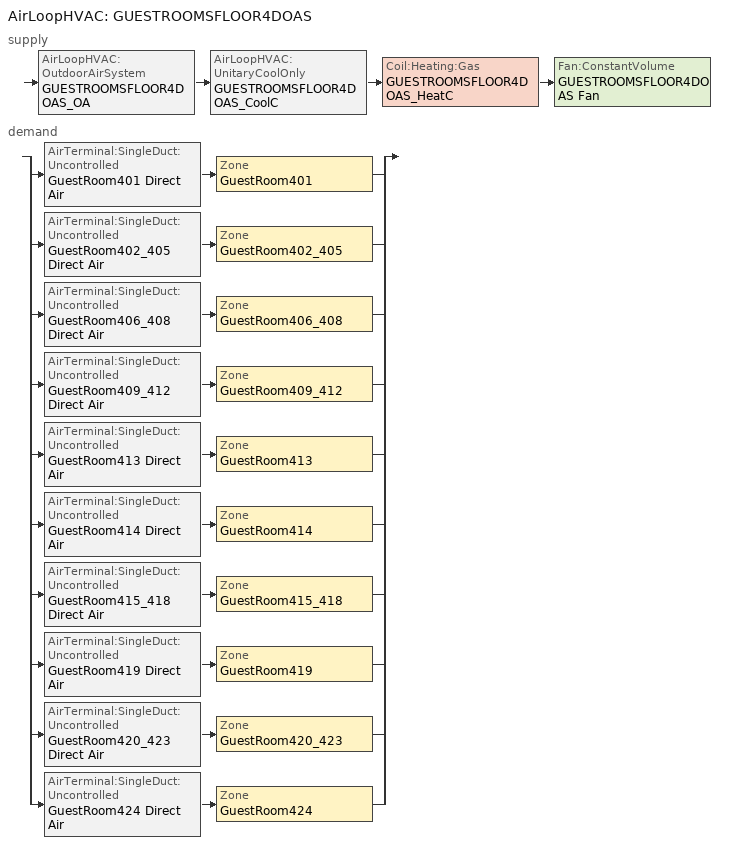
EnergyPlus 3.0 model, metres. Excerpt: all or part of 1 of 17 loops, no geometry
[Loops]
AirLoopHVAC 'GUESTROOMSFLOOR4DOAS'
 supply: AirLoopHVAC:OutdoorAirSystem 'GUESTROOMSFLOOR4DOAS_OA' > AirLoopHVAC:UnitaryCoolOnly 'GUESTROOMSFLOOR4DOAS_CoolC' > Coil:Heating:Gas 'GUESTROOMSFLOOR4DOAS_HeatC' > Fan:ConstantVolume 'GUESTROOMSFLOOR4DOAS Fan'
 demand: split
  | AirTerminal:SingleDuct:Uncontrolled 'GuestRoom401 Direct Air' > Zone 'GuestRoom401'
  | AirTerminal:SingleDuct:Uncontrolled 'GuestRoom402_405 Direct Air' > Zone 'GuestRoom402_405'
  | AirTerminal:SingleDuct:Uncontrolled 'GuestRoom406_408 Direct Air' > Zone 'GuestRoom406_408'
  | AirTerminal:SingleDuct:Uncontrolled 'GuestRoom409_412 Direct Air' > Zone 'GuestRoom409_412'
  | AirTerminal:SingleDuct:Uncontrolled 'GuestRoom413 Direct Air' > Zone 'GuestRoom413'
  | AirTerminal:SingleDuct:Uncontrolled 'GuestRoom414 Direct Air' > Zone 'GuestRoom414'
  | AirTerminal:SingleDuct:Uncontrolled 'GuestRoom415_418 Direct Air' > Zone 'GuestRoom415_418'
  | AirTerminal:SingleDuct:Uncontrolled 'GuestRoom419 Direct Air' > Zone 'GuestRoom419'
  | AirTerminal:SingleDuct:Uncontrolled 'GuestRoom420_423 Direct Air' > Zone 'GuestRoom420_423'
  | AirTerminal:SingleDuct:Uncontrolled 'GuestRoom424 Direct Air' > Zone 'GuestRoom424'
[ComponentCost:LineItem]
Name | Line Item Type | Item | Cost per Each | Quantity | Cost per Unit of Output Capacity
Infiltration:GuestRoom401 | General | GuestRoom401 | 1 | 0.0105
People:GuestRoom401 | General | GuestRoom401 | 1 | 1.5
LIGHTING EQUIP:GuestRoom401 | Lights | GuestRoom401 |  |  | 1
ElectricEquipment:GuestRoom401:PlugMisc | General | GuestRoom401 | 1 | 0.4663
People:GuestRoom402_405 | General | GuestRoom402_405 | 1 | 6
LIGHTING EQUIP:GuestRoom402_405 | Lights | GuestRoom402_405 |  |  | 1
ElectricEquipment:GuestRoom402_405:PlugMisc | General | GuestRoom402_405 | 1 | 1.8654
People:GuestRoom406_408 | General | GuestRoom406_408 | 1 | 4.5
LIGHTING EQUIP:GuestRoom406_408 | Lights | GuestRoom406_408 |  |  | 1
ElectricEquipment:GuestRoom406_408:PlugMisc | General | GuestRoom406_408 | 1 | 1.5066
Infiltration:GuestRoom409_412 | General | GuestRoom409_412 | 1 | 0.0276
People:GuestRoom409_412 | General | GuestRoom409_412 | 1 | 6
LIGHTING EQUIP:GuestRoom409_412 | Lights | GuestRoom409_412 |  |  | 1
ElectricEquipment:GuestRoom409_412:PlugMisc | General | GuestRoom409_412 | 1 | 1.8654
People:GuestRoom413 | General | GuestRoom413 | 1 | 1.5
LIGHTING EQUIP:GuestRoom413 | Lights | GuestRoom413 |  |  | 1
ElectricEquipment:GuestRoom413:PlugMisc | General | GuestRoom413 | 1 | 0.4663
People:GuestRoom414 | General | GuestRoom414 | 1 | 1.5
LIGHTING EQUIP:GuestRoom414 | Lights | GuestRoom414 |  |  | 1
ElectricEquipment:GuestRoom414:PlugMisc | General | GuestRoom414 | 1 | 0.4663
Infiltration:GuestRoom415_418 | General | GuestRoom415_418 | 1 | 0.0276
People:GuestRoom415_418 | General | GuestRoom415_418 | 1 | 6
LIGHTING EQUIP:GuestRoom415_418 | Lights | GuestRoom415_418 |  |  | 1
ElectricEquipment:GuestRoom415_418:PlugMisc | General | GuestRoom415_418 | 1 | 1.8652
Infiltration:GuestRoom419 | General | GuestRoom419 | 1 | 0.0069
People:GuestRoom419 | General | GuestRoom419 | 1 | 1.5
LIGHTING EQUIP:GuestRoom419 | Lights | GuestRoom419 |  |  | 1
ElectricEquipment:GuestRoom419:PlugMisc | General | GuestRoom419 | 1 | 0.4663
Infiltration:GuestRoom420_423 | General | GuestRoom420_423 | 1 | 0.0276
People:GuestRoom420_423 | General | GuestRoom420_423 | 1 | 6
LIGHTING EQUIP:GuestRoom420_423 | Lights | GuestRoom420_423 |  |  | 1
ElectricEquipment:GuestRoom420_423:PlugMisc | General | GuestRoom420_423 | 1 | 1.8652
Infiltration:GuestRoom424 | General | GuestRoom424 | 1 | 0.0069
People:GuestRoom424 | General | GuestRoom424 | 1 | 1.5
LIGHTING EQUIP:GuestRoom424 | Lights | GuestRoom424 |  |  | 1
ElectricEquipment:GuestRoom424:PlugMisc | General | GuestRoom424 | 1 | 0.4663
[Sizing:Zone] Zone Cooling Design Supply Air Temperature {C}=14; Zone Heating Design Supply Air Temperature {C}=40; Zone Cooling Design Supply Air Humidity Ratio {kg-H20/kg-air}=0.0085; Zone Heating Design Supply Air Humidity Ratio {kg-H20/kg-air}=0.008; Outdoor Air Method=Flow/Zone; Outside Air Flow per Zone Floor Area=0; Zone Sizing Factor=0; Cooling Design Air Flow Method {Flow/Zone | DesignDay}=DesignDay; Cooling Design Air Flow Rate=0; Cooling Minimum Air Flow=0; Cooling Minimum Air Flow Fraction=0; Heating Design Air Flow Method {Flow/Zone | DesignDay}=DesignDay; Heating Design Air Flow Rate=0
Name | Outside Air Flow per Zone {m3/s}
GuestRoom401; GuestRoom413; GuestRoom414; GuestRoom419; GuestRoom424 | 0.01415
GuestRoom402_405; GuestRoom409_412; GuestRoom415_418; GuestRoom420_423 | 0.0566
GuestRoom406_408 | 0.04245
[ZoneControl:Thermostat] Control Type Schedule=Dual Zone Control Type Sched
Name | Zone | Control 1
GuestRoom401 Thermostat | GuestRoom401 | GuestRoom401 DualSPSched
GuestRoom402_405 Thermostat | GuestRoom402_405 | GuestRoom402_405 DualSPSched
GuestRoom406_408 Thermostat | GuestRoom406_408 | GuestRoom406_408 DualSPSched
GuestRoom409_412 Thermostat | GuestRoom409_412 | GuestRoom409_412 DualSPSched
GuestRoom413 Thermostat | GuestRoom413 | GuestRoom413 DualSPSched
GuestRoom414 Thermostat | GuestRoom414 | GuestRoom414 DualSPSched
GuestRoom415_418 Thermostat | GuestRoom415_418 | GuestRoom415_418 DualSPSched
GuestRoom419 Thermostat | GuestRoom419 | GuestRoom419 DualSPSched
GuestRoom420_423 Thermostat | GuestRoom420_423 | GuestRoom420_423 DualSPSched
GuestRoom424 Thermostat | GuestRoom424 | GuestRoom424 DualSPSched
[ThermostatSetpoint:DualSetpoint] Heating Setpoint Temperature Schedule=HtgSetP_Sch; Cooling Setpoint Temperature Schedule=ClgSetP_Sch
GuestRoom401 DualSPSched; GuestRoom402_405 DualSPSched; GuestRoom406_408 DualSPSched; GuestRoom409_412 DualSPSched; GuestRoom413 DualSPSched; GuestRoom414 DualSPSched; GuestRoom415_418 DualSPSched; GuestRoom419 DualSPSched; GuestRoom420_423 DualSPSched; GuestRoom424 DualSPSched
[Zone equipment]
GuestRoom401: GuestRoom401 Direct Air, GuestRoom401 PTAC
GuestRoom402_405: GuestRoom402_405 Direct Air, GuestRoom402_405 PTAC
GuestRoom406_408: GuestRoom406_408 Direct Air, GuestRoom406_408 PTAC
GuestRoom409_412: GuestRoom409_412 Direct Air, GuestRoom409_412 PTAC
GuestRoom413: GuestRoom413 Direct Air, GuestRoom413 PTAC
GuestRoom414: GuestRoom414 Direct Air, GuestRoom414 PTAC
GuestRoom415_418: GuestRoom415_418 Direct Air, GuestRoom415_418 PTAC
GuestRoom419: GuestRoom419 Direct Air, GuestRoom419 PTAC
GuestRoom420_423: GuestRoom420_423 Direct Air, GuestRoom420_423 PTAC
GuestRoom424: GuestRoom424 Direct Air, GuestRoom424 PTAC
[Coil:Heating:Electric] Availability Schedule=ALWAYS_ON; Efficiency=1; Nominal Capacity {W}=AUTOSIZE
GuestRoom401 PTAC heat coil; GuestRoom402_405 PTAC heat coil; GuestRoom406_408 PTAC heat coil; GuestRoom409_412 PTAC heat coil; GuestRoom413 PTAC heat coil; GuestRoom414 PTAC heat coil; GuestRoom415_418 PTAC heat coil; GuestRoom419 PTAC heat coil; GuestRoom420_423 PTAC heat coil; GuestRoom424 PTAC heat coil
[Fan:ConstantVolume]
GUESTROOMSFLOOR4DOAS Fan: Availablility Schedule=HVACOperationSchd; Fan Efficiency=0.51; Pressure Rise {Pa}=320; Maximum Flow Rate {m3/s}=AUTOSIZE; Motor Efficiency=0.85; Motor In Airstream Fraction=1
[AirTerminal:SingleDuct:Uncontrolled] Availability Schedule=ALWAYS_ON
Name | Maximum Air Flow Rate {m3/s}
GuestRoom401 Direct Air; GuestRoom413 Direct Air; GuestRoom414 Direct Air; GuestRoom419 Direct Air; GuestRoom424 Direct Air | 0.01415
GuestRoom402_405 Direct Air; GuestRoom409_412 Direct Air; GuestRoom415_418 Direct Air; GuestRoom420_423 Direct Air | 0.0566
GuestRoom406_408 Direct Air | 0.04245
[ZoneHVAC:PackagedTerminalAirConditioner] Availability Schedule=ALWAYS_ON; Supply Air Flow Rate During Cooling Operation=AUTOSIZE; Supply Air Flow Rate During Heating Operation=AUTOSIZE; Supply Air Flow Rate When No Cooling or Heating is Needed=AUTOSIZE; Outdoor Air Flow Rate During Cooling Operation=0; Outdoor Air Flow Rate During Heating Operation=0; Outdoor Air Flow Rate When No Cooling or Heating is Needed=0; Fan Placement=DrawThrough; Supply Air Fan Operating Mode Schedule=ALWAYS_OFF
Name | Supply Air Fan | Heating Coil | Cooling Coil
GuestRoom401 PTAC | GuestRoom401 PTACFan | GuestRoom401 PTAC heat coil | GuestRoom401 PTAC DXCoil
GuestRoom402_405 PTAC | GuestRoom402_405 PTACFan | GuestRoom402_405 PTAC heat coil | GuestRoom402_405 PTAC DXCoil
GuestRoom406_408 PTAC | GuestRoom406_408 PTACFan | GuestRoom406_408 PTAC heat coil | GuestRoom406_408 PTAC DXCoil
GuestRoom409_412 PTAC | GuestRoom409_412 PTACFan | GuestRoom409_412 PTAC heat coil | GuestRoom409_412 PTAC DXCoil
GuestRoom413 PTAC | GuestRoom413 PTACFan | GuestRoom413 PTAC heat coil | GuestRoom413 PTAC DXCoil
GuestRoom414 PTAC | GuestRoom414 PTACFan | GuestRoom414 PTAC heat coil | GuestRoom414 PTAC DXCoil
GuestRoom415_418 PTAC | GuestRoom415_418 PTACFan | GuestRoom415_418 PTAC heat coil | GuestRoom415_418 PTAC DXCoil
GuestRoom419 PTAC | GuestRoom419 PTACFan | GuestRoom419 PTAC heat coil | GuestRoom419 PTAC DXCoil
GuestRoom420_423 PTAC | GuestRoom420_423 PTACFan | GuestRoom420_423 PTAC heat coil | GuestRoom420_423 PTAC DXCoil
GuestRoom424 PTAC | GuestRoom424 PTACFan | GuestRoom424 PTAC heat coil | GuestRoom424 PTAC DXCoil
[Fan:OnOff] Availablility Schedule=ALWAYS_ON; Fan Efficiency=0.51; Pressure Rise {Pa}=296; Maximum Flow Rate {m3/s}=AUTOSIZE; Motor Efficiency=0.85; Motor In Airstream Fraction=1
GuestRoom401 PTACFan; GuestRoom402_405 PTACFan; GuestRoom406_408 PTACFan; GuestRoom409_412 PTACFan; GuestRoom413 PTACFan; GuestRoom414 PTACFan; GuestRoom415_418 PTACFan; GuestRoom419 PTACFan; GuestRoom420_423 PTACFan; GuestRoom424 PTACFan
[Coil:Cooling:DX:SingleSpeed] Availablility Schedule=ALWAYS_ON; Rated Total Cooling Capacity {W}=AUTOSIZE; Rated Sensible Heat Ratio=AUTOSIZE; Rated Air Flow Rate {m3/s}=AUTOSIZE
Name | Rated COP | Total Cooling Capacity Function of Temperature Curve | Total Cooling Capacity Function of Flow Fraction Curve | Energy Input Ratio Function of Temperature Curve | Energy Input Ratio Function of Flow Fraction Curve | Part Load Fraction Correlation Curve | Supply Air Fan Operating Mode | Total Cooling Capacity Function of Flow Fraction Curve Name)
GuestRoom401 PTAC DXCoil | 3.1 | GuestRoom401 PTACHPACCoolCapFT | GuestRoom401 PTACHPACCoolCapFFF | GuestRoom401 PTACHPACEIRFT | GuestRoom401 PTACHPACEIRFFF | GuestRoom401 PTACHPACPLFFPLR | CyclingFanAndCompressor
GuestRoom402_405 PTAC DXCoil | 3.1 | GuestRoom402_405 PTACHPACCoolCapFT | GuestRoom402_405 PTACHPACCoolCapFFF | GuestRoom402_405 PTACHPACEIRFT | GuestRoom402_405 PTACHPACEIRFFF | GuestRoom402_405 PTACHPACPLFFPLR | CyclingFanAndCompressor
GuestRoom406_408 PTAC DXCoil | 3.1 | GuestRoom406_408 PTACHPACCoolCapFT | GuestRoom406_408 PTACHPACCoolCapFFF | GuestRoom406_408 PTACHPACEIRFT | GuestRoom406_408 PTACHPACEIRFFF | GuestRoom406_408 PTACHPACPLFFPLR | CyclingFanAndCompressor
GuestRoom409_412 PTAC DXCoil | 3.1 | GuestRoom409_412 PTACHPACCoolCapFT | GuestRoom409_412 PTACHPACCoolCapFFF | GuestRoom409_412 PTACHPACEIRFT | GuestRoom409_412 PTACHPACEIRFFF | GuestRoom409_412 PTACHPACPLFFPLR | CyclingFanAndCompressor
GuestRoom413 PTAC DXCoil | 3.1 | GuestRoom413 PTACHPACCoolCapFT | GuestRoom413 PTACHPACCoolCapFFF | GuestRoom413 PTACHPACEIRFT | GuestRoom413 PTACHPACEIRFFF | GuestRoom413 PTACHPACPLFFPLR | CyclingFanAndCompressor
GuestRoom414 PTAC DXCoil | 3.1 | GuestRoom414 PTACHPACCoolCapFT | GuestRoom414 PTACHPACCoolCapFFF | GuestRoom414 PTACHPACEIRFT | GuestRoom414 PTACHPACEIRFFF | GuestRoom414 PTACHPACPLFFPLR | CyclingFanAndCompressor
GuestRoom415_418 PTAC DXCoil | 3.1 | GuestRoom415_418 PTACHPACCoolCapFT | GuestRoom415_418 PTACHPACCoolCapFFF | GuestRoom415_418 PTACHPACEIRFT | GuestRoom415_418 PTACHPACEIRFFF | GuestRoom415_418 PTACHPACPLFFPLR | CyclingFanAndCompressor
GuestRoom419 PTAC DXCoil | 3.1 | GuestRoom419 PTACHPACCoolCapFT | GuestRoom419 PTACHPACCoolCapFFF | GuestRoom419 PTACHPACEIRFT | GuestRoom419 PTACHPACEIRFFF | GuestRoom419 PTACHPACPLFFPLR | CyclingFanAndCompressor
GuestRoom420_423 PTAC DXCoil | 3.1 | GuestRoom420_423 PTACHPACCoolCapFT | GuestRoom420_423 PTACHPACCoolCapFFF | GuestRoom420_423 PTACHPACEIRFT | GuestRoom420_423 PTACHPACEIRFFF | GuestRoom420_423 PTACHPACPLFFPLR | CyclingFanAndCompressor
GuestRoom424 PTAC DXCoil | 3.1 | GuestRoom424 PTACHPACCoolCapFT | GuestRoom424 PTACHPACCoolCapFFF | GuestRoom424 PTACHPACEIRFT | GuestRoom424 PTACHPACEIRFFF | GuestRoom424 PTACHPACPLFFPLR | CyclingFanAndCompressor
GUESTROOMSFLOOR4DOAS_CoolC DXCoil | 3 | GUESTROOMSFLOOR4DOAS_CoolCLennoxStandard10Ton_TGA120S2B_CapFT |  | GUESTROOMSFLOOR4DOAS_CoolCLennoxStandard10Ton_TGA120S2B_EIRFT | GUESTROOMSFLOOR4DOAS_CoolCLennoxStandard10Ton_TGA120S2B_EIRFFF | GUESTROOMSFLOOR4DOAS_CoolCLennoxStandard10Ton_TGA120S2B_PLR | ContinuousFanWithCyclingCompressor | GUESTROOMSFLOOR4DOAS_CoolCLennoxStandard10Ton_TGA120S2B_CapFF
[AirLoopHVAC]
GUESTROOMSFLOOR4DOAS: Design Supply Air Flow Rate {m3/s}=0.3396
[SetpointManager:MixedAir]
Name | Control Variable {Temperature} | Control Variable | Setpoint Node or NodeList
GUESTROOMSFLOOR4DOAS_CoolC SAT Manager | Temperature
GUESTROOMSFLOOR4DOAS_HeatC MixedAir Manager |  | Temperature | GUESTROOMSFLOOR4DOAS_HeatC-GUESTROOMSFLOOR4DOAS FanNode
GUESTROOMSFLOOR4DOAS_OAMixed Air Temp Manager |  | Temperature | GUESTROOMSFLOOR4DOAS_OA-GUESTROOMSFLOOR4DOAS_CoolCNode
[Sizing:System]
GUESTROOMSFLOOR4DOAS: Type Of Load To Size On {Sensible}=Sensible; Design Outdoor Air Flow Rate {m3/s}=AUTOSIZE; Minimum System Air Flow Ratio=0.3; Preheat Design Temperature {C}=7; Preheat Design Humidity Ratio {kg-H2O/kg-air}=0.008; Precool Design Temperature {C}=12.8; Precool Design Humidity Ratio {kg-H2O/kg-air}=0.008; Central Cooling Design Supply Air Temperature {C}=12.8; Central Heating Design Supply Air Temperature {C}=16.7; Sizing Option {Coincident | NonCoincident}=NonCoincident; 100% Outdoor Air in Cooling {Yes | No}=No; 100% Outdoor Air in Heating {Yes | No}=No; Central Cooling Design Supply Air Humidity Ratio {kg-H2O/kg-air}=0.0085; Central Heating Design Supply Air Humidity Ratio {kg-H2O/kg-air}=0.008; Cooling Design Air Flow Method=DesignDay; Cooling Design Air Flow Rate {m3/s}=0; Heating Design Air Flow Method=DesignDay; Heating Design Air Flow Rate {m3/s}=0
[Controller:OutdoorAir]
GUESTROOMSFLOOR4DOAS_OA_Controller: Minimum Outdoor Air Flow Rate {m3/s}=AUTOSIZE; Maximum Outdoor Air Flow Rate {m3/s}=AUTOSIZE; Economizer Control Type=NoEconomizer; Economizer Control Action Type=ModulateFlow; Economizer Maximum Limit Dry-Bulb Temperature {C}=28; Economizer Maximum Limit Enthalpy {J/kg}=64000; Economizer Minimum Limit Dry-Bulb Temperature {C}=0; Lockout Type=NoLockout; Minimum Limit Type=FixedMinimum; Minimum Outdoor Air Schedule=MinOA_Sched
[AirLoopHVAC:UnitaryCoolOnly]
GUESTROOMSFLOOR4DOAS_CoolC: Availablility Schedule=ALWAYS_ON; Cooling Coil=GUESTROOMSFLOOR4DOAS_CoolC DXCoil
[Coil:Heating:Gas]
GUESTROOMSFLOOR4DOAS_HeatC: Availablility Schedule=ALWAYS_ON; Gas Burner Efficiency=0.8; Nominal Capacity {W}=AUTOSIZE
[SetpointManager:OutdoorAirReset]
GUESTROOMSFLOOR4DOAS SAT setpoint: Control Variable=Temperature; Setpoint at Outdoor Low Temperature=15.5; Outdoor Low Temperature=15.5; Setpoint at Outdoor High Temperature=12.8; Outdoor High Temperature=21; Setpoint Node or NodeList=GUESTROOMSFLOOR4DOAS Supply Equipment Outlet Node
[Schedule:Compact]
ALWAYS_ON; HVACOperationSchd; MinOA_Sched: Through: 12/31, For: AllDays, Until: 24:00, 1
ALWAYS_OFF: Through: 12/31, For: AllDays, Until: 24:00, 0
HTGSETP_SCH: Through: 12/31, For: AllDays, Until: 24:00, 21
CLGSETP_SCH: Through: 12/31, For: AllDays, Until: 24:00, 24
Dual Zone Control Type Sched: Through: 12/31, For: AllDays, Until: 24:00, 4
[Curve:Biquadratic]
Name | Coefficient1 Constant | Coefficient2 x | Coefficient3 x**2 | Coefficient4 y | Coefficient5 y**2 | Coefficient6 x*y | Minimum Value of x | Maximum Value of x | Minimum Value of y | Maximum Value of y
GuestRoom401 PTACHPACCoolCapFT; GuestRoom402_405 PTACHPACCoolCapFT; GuestRoom406_408 PTACHPACCoolCapFT; GuestRoom409_412 PTACHPACCoolCapFT; GuestRoom413 PTACHPACCoolCapFT; GuestRoom414 PTACHPACCoolCapFT; GuestRoom415_418 PTACHPACCoolCapFT; GuestRoom419 PTACHPACCoolCapFT; GuestRoom420_423 PTACHPACCoolCapFT; GuestRoom424 PTACHPACCoolCapFT | 0.942588 | 0.00954335 | 0.00068377 | -0.0110427 | 5.249e-06 | -9.72e-06 | 12.77778 | 23.88889 | 23.88889 | 46.11111
GuestRoom401 PTACHPACEIRFT; GuestRoom402_405 PTACHPACEIRFT; GuestRoom406_408 PTACHPACEIRFT; GuestRoom409_412 PTACHPACEIRFT; GuestRoom413 PTACHPACEIRFT; GuestRoom414 PTACHPACEIRFT; GuestRoom415_418 PTACHPACEIRFT; GuestRoom419 PTACHPACEIRFT; GuestRoom420_423 PTACHPACEIRFT; GuestRoom424 PTACHPACEIRFT | 0.342414 | 0.034885 | -0.0006237 | 0.00497722 | 0.000437951 | -0.000728028 | 12.77778 | 23.88889 | 23.88889 | 46.11111
GUESTROOMSFLOOR4DOAS_CoolCLennoxStandard10Ton_TGA120S2B_CapFT | 0.42415 | 0.04426 | -0.00042 | 0.00333 | -0.00008 | -0.00021 | 17 | 22 | 29 | 46
GUESTROOMSFLOOR4DOAS_CoolCLennoxStandard10Ton_TGA120S2B_EIRFT | 1.23649 | -0.02431 | 0.00057 | -0.01434 | 0.00063 | -0.00038 | 17 | 22 | 29 | 46
[Curve:Quadratic]
Name | Coefficient1 Constant | Coefficient2 x | Coefficient3 x**2 | Minimum Value of x | Maximum Value of x
GuestRoom401 PTACHPACCoolCapFFF; GuestRoom402_405 PTACHPACCoolCapFFF; GuestRoom406_408 PTACHPACCoolCapFFF; GuestRoom409_412 PTACHPACCoolCapFFF; GuestRoom413 PTACHPACCoolCapFFF; GuestRoom414 PTACHPACCoolCapFFF; GuestRoom415_418 PTACHPACCoolCapFFF; GuestRoom419 PTACHPACCoolCapFFF; GuestRoom420_423 PTACHPACCoolCapFFF; GuestRoom424 PTACHPACCoolCapFFF | 0.8 | 0.2 | 0 | 0.5 | 1.5
GuestRoom401 PTACHPACEIRFFF; GuestRoom402_405 PTACHPACEIRFFF; GuestRoom406_408 PTACHPACEIRFFF; GuestRoom409_412 PTACHPACEIRFFF; GuestRoom413 PTACHPACEIRFFF; GuestRoom414 PTACHPACEIRFFF; GuestRoom415_418 PTACHPACEIRFFF; GuestRoom419 PTACHPACEIRFFF; GuestRoom420_423 PTACHPACEIRFFF; GuestRoom424 PTACHPACEIRFFF | 1.1552 | -0.1808 | 0.0256 | 0.5 | 1.5
GuestRoom401 PTACHPACPLFFPLR; GuestRoom402_405 PTACHPACPLFFPLR; GuestRoom406_408 PTACHPACPLFFPLR; GuestRoom409_412 PTACHPACPLFFPLR; GuestRoom413 PTACHPACPLFFPLR; GuestRoom414 PTACHPACPLFFPLR; GuestRoom415_418 PTACHPACPLFFPLR; GuestRoom419 PTACHPACPLFFPLR; GuestRoom420_423 PTACHPACPLFFPLR; GuestRoom424 PTACHPACPLFFPLR | 0.85 | 0.15 | 0 | 0 | 1
GUESTROOMSFLOOR4DOAS_CoolCLennoxStandard10Ton_TGA120S2B_CapFF | 0.77136 | 0.34053 | -0.11088 | 0.75918 | 1.13877
GUESTROOMSFLOOR4DOAS_CoolCLennoxStandard10Ton_TGA120S2B_EIRFFF | 1.2055 | -0.32953 | 0.12308 | 0.75918 | 1.13877
GUESTROOMSFLOOR4DOAS_CoolCLennoxStandard10Ton_TGA120S2B_PLR | 0.771 | 0.229 | 0 | 0 | 1
